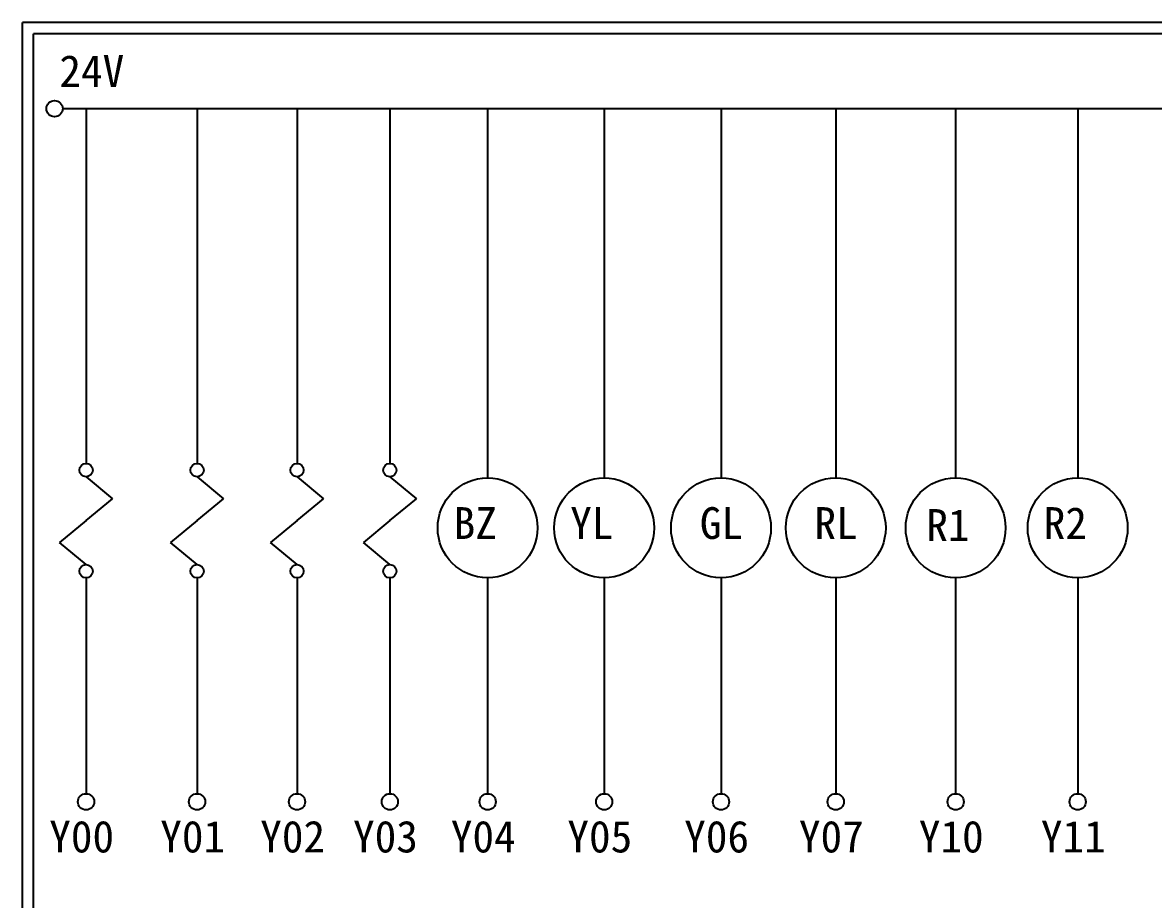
# Model space of a CAD drawing. Extents: x 889 to 1176, y 251 to 455.
# Drawn here: x 889.1 to 1017.2, y 355.8 to 455.2 of the extents above; entities that cross this region are included whole.
import ezdxf

# ---------------------------------------------------------------- set-up
doc = ezdxf.new("R2010")
doc.units = 0
doc.layers.add('圖框層', color=7, linetype='CONTINUOUS')
doc.layers.add('標尺寸層', color=3, linetype='CONTINUOUS')
doc.styles.add('STSL', font='kaiu.ttf')

msp = doc.modelspace()

# ---------------------------------------------------------------- linework, layer by layer
at = {"layer": '圖框層', "color": 7}
for p, q in [((1176.07, 455.16), (889.07, 455.16)), ((889.07, 251.2), (889.07, 455.16)), ((1174.82, 453.91), (890.32, 453.91)), ((890.32, 252.44), (890.32, 453.91))]:
    msp.add_line(p, q, dxfattribs=at)
at = {"layer": '標尺寸層', "color": 7}
for p, q in [((893.61, 445.42), (1172.21, 445.42)), ((896.26, 445.42), (896.26, 405.22)), ((908.84, 445.42), (908.84, 405.22)), ((920.17, 445.42), (920.17, 405.22)), ((930.69, 445.42), (930.69, 405.22)), ((941.77, 445.42), (941.77, 403.59)), ((954.98, 445.42), (954.98, 403.59)), ((968.22, 445.42), (968.22, 403.59)), ((981.22, 445.42), (981.22, 403.59)), ((994.81, 445.42), (994.81, 403.59)), ((1008.64, 445.42), (1008.64, 403.59)), ((896.26, 403.72), (899.26, 401.23)), ((908.84, 403.72), (911.84, 401.23)), ((920.17, 403.72), (923.17, 401.23)), ((930.69, 403.72), (933.7, 401.23)), ((896.26, 398.74), (899.26, 401.23)), ((908.84, 398.74), (911.84, 401.23)), ((920.17, 398.74), (923.17, 401.23)), ((930.69, 398.74), (933.7, 401.23)), ((896.26, 398.74), (893.25, 396.25)), ((908.84, 398.74), (905.83, 396.25)), ((920.17, 398.74), (917.16, 396.25)), ((930.69, 398.74), (927.69, 396.25)), ((896.26, 393.76), (893.25, 396.25)), ((908.84, 393.76), (905.83, 396.25)), ((920.17, 393.76), (917.16, 396.25)), ((930.69, 393.76), (927.69, 396.25)), ((896.26, 392.26), (896.26, 367.81)), ((908.84, 392.26), (908.84, 367.81)), ((920.17, 392.26), (920.17, 367.81)), ((930.69, 392.26), (930.69, 367.81)), ((941.77, 392.26), (941.77, 367.81)), ((954.98, 392.26), (954.98, 367.81)), ((968.22, 392.26), (968.22, 367.81)), ((981.22, 392.26), (981.22, 367.81)), ((994.81, 392.26), (994.81, 367.81)), ((1008.64, 392.26), (1008.64, 367.81))]:
    msp.add_line(p, q, dxfattribs=at)
for centre, radius in [((892.69, 445.42), 0.92), ((896.26, 404.47), 0.751), ((908.84, 404.47), 0.751), ((920.17, 404.47), 0.751), ((930.69, 404.47), 0.751), ((941.77, 397.92), 5.66), ((954.98, 397.92), 5.66), ((968.22, 397.92), 5.66), ((981.22, 397.92), 5.66), ((994.81, 397.92), 5.66), ((1008.64, 397.92), 5.66), ((896.26, 393.01), 0.751), ((908.84, 393.01), 0.751), ((920.17, 393.01), 0.751), ((930.69, 393.01), 0.751), ((896.26, 366.89), 0.92), ((908.84, 366.89), 0.92), ((920.17, 366.89), 0.92), ((930.69, 366.89), 0.92), ((941.77, 366.89), 0.92), ((954.98, 366.89), 0.92), ((968.22, 366.89), 0.92), ((981.22, 366.89), 0.92), ((994.81, 366.89), 0.92), ((1008.64, 366.89), 0.92)]:
    msp.add_circle(centre, radius, dxfattribs=at)

# ---------------------------------------------------------------- texts
at = {"layer": '圖框層', "color": 4, "style": 'STSL'}
for s, p in [('24V', (893.24, 447.88)), ('BZ', (937.92, 396.67)), ('YL', (951.13, 396.67)), ('GL', (965.82, 396.67)), ('RL', (978.81, 396.67)), ('R1', (991.49, 396.45)), ('R2', (1004.79, 396.67)), ('Y00', (892.09, 361.15)), ('Y01', (904.67, 361.15)), ('Y02', (916, 361.15)), ('Y03', (926.52, 361.15)), ('Y04', (937.6, 361.15)), ('Y05', (950.81, 361.15)), ('Y06', (964.05, 361.15)), ('Y07', (977.05, 361.15)), ('Y10', (990.64, 361.15)), ('Y11', (1004.47, 361.15))]:
    msp.add_text(s, height=3.6, dxfattribs=at).set_placement(p)

doc.saveas('drawing.dxf')
